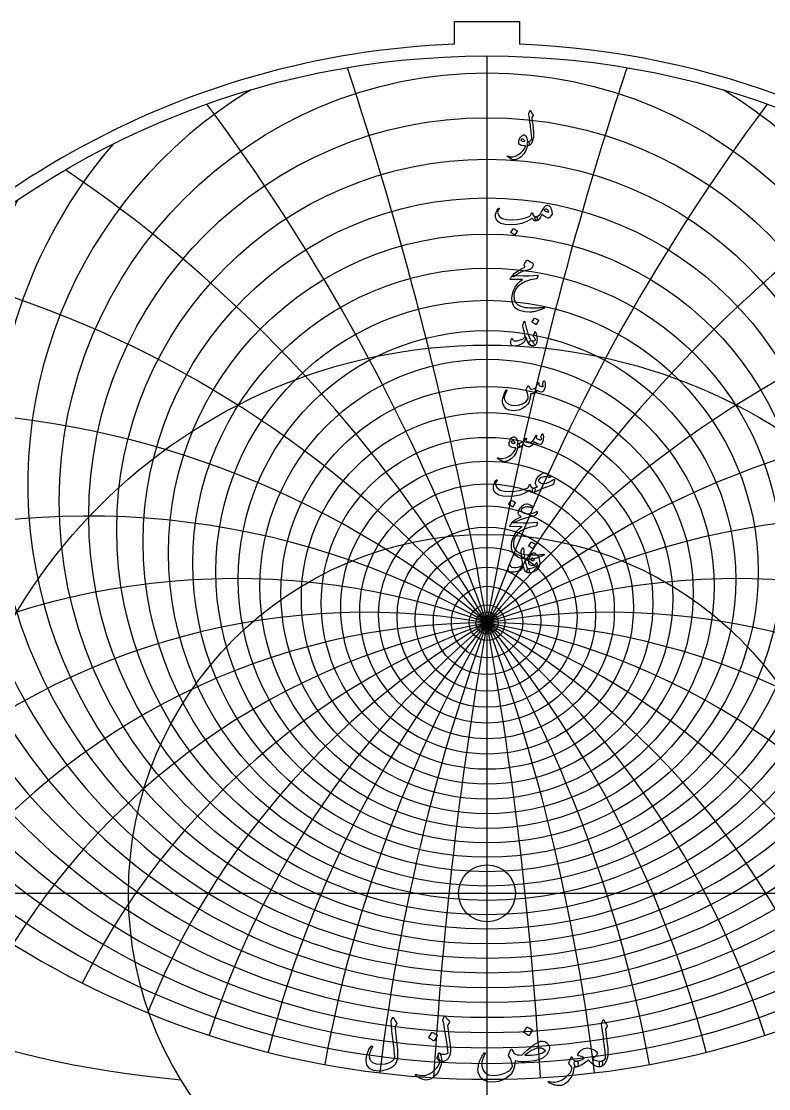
# Model space of a CAD drawing. Header units: millimetres. Extents: x -75 to 75, y -75 to 77.
# Drawn here: x -41.3 to 25, y -17.3 to 77.3 of the extents above; entities that cross this region are included whole.
import ezdxf

# ---------------------------------------------------------------- set-up
doc = ezdxf.new("R2010")
doc.units = ezdxf.units.MM
for name, color, linetype in [('CUT_INNER', 6, 'Continuous'), ('CUT_OUTER', 1, 'Continuous'), ('ENGRAVE', 7, 'Continuous'), ('ENGRAVE_FINE', 8, 'Continuous'), ('TEXT', 5, 'Continuous')]:
    doc.layers.add(name, color=color, linetype=linetype)

msp = doc.modelspace()

# ---------------------------------------------------------------- linework, layer by layer
at = {"layer": 'CUT_INNER'}
msp.add_circle((0, 0), 2.525, dxfattribs=at)
at = {"layer": 'CUT_OUTER'}
for points in [[(-2.8875, 77.3175), (2.8875, 77.3175), (2.8875, 75.2819)], [(-2.8875, 75.2819), (-2.8875, 77.3175)]]:
    msp.add_lwpolyline(points, dxfattribs=at)
for centre, radius, start, end in [((-0.0002, -0.0002), 75.3374, 146.249794, 87.803295), ((-0.0008, 0.0009), 75.3363, 92.195935, 146.250222)]:
    msp.add_arc(centre, radius, start, end, dxfattribs=at)
at = {"layer": 'ENGRAVE'}
for points in [[(0, -74.25), (0, 74.25)], [(-74.25, 0), (74.25, 0)]]:
    msp.add_lwpolyline(points, dxfattribs=at)
for centre, radius in [((0, 0), 74.25), ((0, 34.7771), 37.9628), ((0, 29.3035), 26.1179), ((0, 0), 48.6033), ((0, 26.1459), 16.4781), ((0, 24.4871), 7.9885), ((0, 0), 31.8152), ((0, 23.9685), 0.99)]:
    msp.add_circle(centre, radius, dxfattribs=at)
for centre, radius, start, end in [((0, 44.4449), 54.1127, 172.720028, 7.279972), ((0, 63.341), 79.8396, 208.805227, 331.194773), ((0, -37.2946), 61.2631, 37.5, 142.5), ((0, -37.2946), 61.2631, 37.5, 142.5), ((-19.5553, 72.9814), 89.8386, 232.512038, 265.130009)]:
    msp.add_arc(centre, radius, start, end, dxfattribs=at)
at = {"layer": 'ENGRAVE_FINE'}
for centre, radius in [((0, 33.4312), 35.3408), ((0, 32.2257), 32.862), ((0, 31.1446), 30.5083), ((0, 30.1743), 28.2647), ((0, 28.5224), 24.0564), ((0, 27.8226), 22.07), ((0, 27.1972), 20.15), ((0, 26.64), 18.2884), ((0, 25.7104), 14.7126), ((0, 25.3297), 12.986), ((0, 25.0007), 11.2931), ((0, 24.7206), 9.6288), ((0, 24.2985), 6.3678), ((0, 24.1533), 4.7626), ((0, 24.0504), 3.1688), ((0, 23.9889), 1.5825)]:
    msp.add_circle(centre, radius, dxfattribs=at)
for centre, radius, start, end in [((-347.4402, -37.2946), 352.8, 3.402186, 18.253237), ((-347.4402, -37.2946), 352.8, 3.402186, 18.253237), ((347.4402, -37.2946), 352.8, 161.746763, 176.597814), ((347.4402, -37.2946), 352.8, 161.746763, 176.597814), ((0, 36.2827), 40.7488, 120.941312, 59.058688), ((-168.3189, -37.2946), 179.1212, 6.850698, 36.78433), ((-168.3189, -37.2946), 179.1212, 6.850698, 36.78433), ((168.3189, -37.2946), 179.1212, 143.21567, 173.149302), ((168.3189, -37.2946), 179.1212, 143.21567, 173.149302), ((0, 37.9711), 43.7237, 139.431236, 40.568764), ((-106.1108, -37.2946), 122.5261, 10.394245, 55.885657), ((-106.1108, -37.2946), 122.5261, 10.394245, 55.885657), ((106.1108, -37.2946), 122.5261, 124.114343, 169.605755), ((106.1108, -37.2946), 122.5261, 124.114343, 169.605755), ((0, 39.8701), 46.9173, 152.59118, 27.40882), ((0, 42.014), 50.3656, 163.36999, 16.63001), ((-73.0105, -37.2946), 95.3084, 14.086543, 75.866611), ((-73.0105, -37.2946), 95.3084, 14.086543, 75.866611), ((73.0105, -37.2946), 95.3084, 104.133389, 165.913457), ((73.0105, -37.2946), 95.3084, 104.133389, 165.913457), ((0, 47.2154), 58.2132, 181.094584, 358.905416), ((-51.4058, -37.2946), 79.9733, 17.989456, 97.016374), ((-51.4058, -37.2946), 79.9733, 17.989456, 97.016374), ((51.4058, -37.2946), 79.9733, 82.983626, 162.010544), ((51.4058, -37.2946), 79.9733, 82.983626, 162.010544), ((0, 50.3918), 62.7354, 188.75154, 351.24846), ((0, 54.0588), 67.7663, 195.853927, 344.146073), ((-35.3703, -37.2946), 70.7405, 22.177026, 119.093029), ((-35.3703, -37.2946), 70.7405, 22.177026, 119.093029), ((35.3703, -37.2946), 70.7405, 60.906971, 157.822974), ((35.3703, -37.2946), 70.7405, 60.906971, 157.822974), ((0, 58.3266), 73.4183, 202.512262, 337.487738), ((-22.2979, -37.2946), 65.1948, 26.740876, 128.272627), ((-22.2979, -37.2946), 65.1948, 26.740876, 128.272627), ((22.2979, -37.2946), 65.1948, 51.727373, 153.259124), ((22.2979, -37.2946), 65.1948, 51.727373, 153.259124), ((-10.8023, -37.2946), 62.2082, 31.797716, 135.948822), ((-10.8023, -37.2946), 62.2082, 31.797716, 135.948822), ((10.8023, -37.2946), 62.2082, 44.051178, 148.202284), ((10.8023, -37.2946), 62.2082, 44.051178, 148.202284), ((0, 128.6415), 154.2129, 241.345817, 298.654183)]:
    msp.add_arc(centre, radius, start, end, dxfattribs=at)
at = {"layer": 'TEXT'}
for points in [[(3.7105, 69.1656), (3.7401, 69.2372), (3.7632, 69.294), (3.7797, 69.336), (3.7895, 69.3632), (3.7972, 69.3804), (3.8071, 69.3928), (3.8192, 69.4002), (3.8335, 69.4027), (3.8496, 69.3999), (3.8631, 69.3917), (3.8738, 69.378), (3.8818, 69.3588), (3.9183, 69.2646), (3.9619, 69.1798), (4.0127, 69.1044), (4.0706, 69.0382), (4.0868, 69.0171), (4.0914, 68.9932), (4.0846, 68.9666), (4.0662, 68.9372), (3.9696, 68.8011), (3.9762, 68.7402), (3.9828, 68.6803), (3.9893, 68.6216), (3.9959, 68.564), (4.0025, 68.5074), (4.0091, 68.452), (4.0157, 68.3977), (4.0223, 68.3444), (4.0829, 67.8515), (4.12, 67.4662), (4.1334, 67.1885), (4.1233, 67.0183), (4.0404, 66.7095), (3.9323, 66.4815), (3.7989, 66.3341), (3.6402, 66.2674), (3.6359, 66.2674), (3.6315, 66.2674), (3.6271, 66.2674), (3.6227, 66.2674), (3.5966, 66.2921), (3.5799, 66.3486), (3.5725, 66.437), (3.5744, 66.5572), (3.5785, 66.6017), (3.5908, 66.6341), (3.6114, 66.6544), (3.6402, 66.6626), (3.7517, 66.6848), (3.8444, 66.7252), (3.9185, 66.7836), (3.974, 66.8602), (3.9703, 66.9522), (3.9635, 67.0567), (3.9538, 67.1739), (3.941, 67.3037), (3.9255, 67.4456), (3.9076, 67.599), (3.8871, 67.764), (3.8642, 67.9404), (3.8431, 68.1139), (3.8236, 68.2698), (3.8057, 68.4081), (3.7895, 68.5288), (3.7755, 68.632), (3.7643, 68.7177), (3.7558, 68.7857), (3.75, 68.8362), (3.7061, 69.0865), (3.7047, 69.1112), (3.705, 69.1326), (3.7069, 69.1507), (3.7105, 69.1656)], [(3.5524, 66.2191), (3.4495, 65.8577), (3.2769, 65.555), (3.0345, 65.311), (2.7225, 65.1257), (2.6789, 65.1069), (2.6358, 65.09), (2.5932, 65.0751), (2.5512, 65.062), (2.5101, 65.0512), (2.47, 65.0428), (2.431, 65.0369), (2.3932, 65.0335), (2.2988, 65.047), (2.1736, 65.0961), (2.0177, 65.1809), (1.8311, 65.3014), (1.8111, 65.3187), (1.7993, 65.3354), (1.7957, 65.3516), (1.8004, 65.3672), (1.8108, 65.3793), (1.8245, 65.3848), (1.8415, 65.3837), (1.8618, 65.376), (2.0559, 65.3132), (2.2735, 65.3134), (2.5147, 65.3768), (2.7796, 65.5034), (2.9958, 65.6502), (3.1748, 65.8228), (3.3164, 66.0212), (3.4207, 66.2455), (3.4199, 66.2534), (3.4174, 66.2597), (3.4133, 66.2644), (3.4075, 66.2674), (3.2563, 66.2762), (3.1276, 66.2938), (3.0214, 66.3201), (2.9377, 66.3552), (2.8729, 66.4096), (2.8323, 66.4848), (2.8158, 66.5808), (2.8235, 66.6977), (2.826, 66.7133), (2.829, 66.729), (2.8326, 66.7451), (2.8367, 66.7614), (2.8413, 66.7783), (2.8465, 66.796), (2.8523, 66.8145), (2.8586, 66.8339), (2.9102, 66.9593), (2.9728, 67.0633), (3.0463, 67.1459), (3.1309, 67.2071), (3.2173, 67.2406), (3.2966, 67.24), (3.3688, 67.2055), (3.4339, 67.1369), (3.4907, 67.0414), (3.5338, 66.9305), (3.5631, 66.8042), (3.5788, 66.6626), (3.5874, 66.6628), (3.5958, 66.6632), (3.6039, 66.6639), (3.6117, 66.6648), (3.6195, 66.6658), (3.6276, 66.6665), (3.636, 66.6669), (3.6446, 66.667), (3.6743, 66.6607), (3.6973, 66.6418), (3.7138, 66.6102), (3.7237, 66.566), (3.7278, 66.5174), (3.727, 66.4683), (3.7212, 66.4186), (3.7105, 66.3684), (3.6965, 66.3242), (3.6809, 66.2927), (3.6636, 66.2737), (3.6446, 66.2674), (3.5612, 66.2674), (3.5607, 66.2595), (3.559, 66.2488), (3.5563, 66.2353), (3.5524, 66.2191)], [(3.3416, 66.7109), (3.2955, 66.7913), (3.245, 66.8481), (3.1902, 66.8813), (3.1309, 66.891), (3.0955, 66.8816), (3.0639, 66.8668), (3.0362, 66.8465), (3.0123, 66.8207), (3.0046, 66.807), (3.0035, 66.7922), (3.009, 66.7762), (3.0211, 66.7592), (3.0664, 66.7194), (3.132, 66.6923), (3.2179, 66.6777), (3.3241, 66.6758), (3.3351, 66.678), (3.3416, 66.6846), (3.3438, 66.6955), (3.3416, 66.7109)], [(1.0012, 60.7342), (1.0168, 60.7512), (1.033, 60.7583), (1.0498, 60.7556), (1.067, 60.743), (1.0802, 60.7265), (1.0846, 60.7078), (1.0802, 60.687), (1.067, 60.6639), (1.0001, 60.5602), (0.9573, 60.4641), (0.9386, 60.3757), (0.9441, 60.2951), (1.0816, 60.0299), (1.3492, 59.845), (1.7468, 59.7401), (2.2746, 59.7154), (2.6662, 59.7442), (3.042, 59.8043), (3.4018, 59.8957), (3.7456, 60.0184), (3.8063, 60.0544), (3.8565, 60.1095), (3.8963, 60.1839), (3.9257, 60.2775), (3.9355, 60.3041), (3.952, 60.3225), (3.9751, 60.3327), (4.0047, 60.3346), (4.0258, 60.3255), (4.0409, 60.3071), (4.05, 60.2794), (4.053, 60.2424), (4.0736, 60.1507), (4.131, 60.0821), (4.2251, 60.0365), (4.356, 60.014), (4.4032, 60.0036), (4.435, 59.9767), (4.4515, 59.9333), (4.4526, 59.8735), (4.4367, 59.7621), (4.4153, 59.6825), (4.3884, 59.6347), (4.356, 59.6188), (4.2597, 59.6314), (4.1683, 59.6693), (4.0818, 59.7324), (4.0003, 59.8208), (3.9935, 59.8244), (3.9817, 59.8219), (3.9649, 59.8134), (3.9432, 59.7989), (3.5338, 59.5683), (3.087, 59.4037), (2.6028, 59.3049), (2.0814, 59.2719), (1.5995, 59.3049), (1.2251, 59.4037), (0.9584, 59.5683), (0.7992, 59.7989), (0.763, 59.9276), (0.7509, 60.059), (0.763, 60.1932), (0.7992, 60.3302), (0.848, 60.4575), (0.898, 60.5673), (0.949, 60.6595), (1.0012, 60.7342)], [(5.3747, 61.0152), (5.5122, 60.9664), (5.6261, 60.8286), (5.7164, 60.6019), (5.7831, 60.2863), (5.7856, 60.2635), (5.7842, 60.2435), (5.779, 60.2262), (5.7699, 60.2116), (5.5284, 59.9086), (5.5117, 59.8902), (5.4922, 59.879), (5.47, 59.8749), (5.445, 59.8779), (5.2809, 59.9339), (5.1266, 60.0052), (4.9823, 60.092), (4.8478, 60.1941), (4.7394, 59.9424), (4.6206, 59.7626), (4.4913, 59.6548), (4.3516, 59.6188), (4.336, 59.6246), (4.3198, 59.6419), (4.303, 59.6707), (4.2857, 59.711), (4.2591, 59.8109), (4.2495, 59.8911), (4.2569, 59.9515), (4.2814, 59.9921), (4.2956, 60.0017), (4.3121, 60.0085), (4.3308, 60.0127), (4.3516, 60.014), (4.4515, 60.031), (4.5492, 60.0777), (4.6447, 60.154), (4.738, 60.2599), (4.7789, 60.3214), (4.8401, 60.4224), (4.9216, 60.5629), (5.0235, 60.743), (5.103, 60.8621), (5.1881, 60.9471), (5.2787, 60.9982), (5.3747, 61.0152)], [(5.0586, 60.5849), (5.1409, 60.5163), (5.2342, 60.4597), (5.3385, 60.4153), (5.4538, 60.3829), (5.4475, 60.4693), (5.4241, 60.5399), (5.3838, 60.5945), (5.3264, 60.6332), (5.2603, 60.6532), (5.1936, 60.6518), (5.1264, 60.6291), (5.0586, 60.5849)], [(2.3317, 58.9119), (2.3372, 58.9173), (2.3449, 58.9206), (2.3547, 58.9217), (2.3668, 58.9206), (2.4522, 58.8861), (2.5326, 58.8438), (2.6081, 58.7938), (2.6786, 58.7362), (2.6854, 58.7274), (2.6885, 58.7186), (2.6876, 58.7099), (2.683, 58.7011), (2.4766, 58.3674), (2.4689, 58.3594), (2.459, 58.3575), (2.447, 58.3616), (2.4327, 58.3717), (2.4203, 58.3805), (2.4008, 58.3937), (2.3742, 58.4113), (2.3405, 58.4332), (2.299, 58.4596), (2.2494, 58.4903), (2.1914, 58.5254), (2.1253, 58.565), (2.1165, 58.5715), (2.1121, 58.5781), (2.1121, 58.5847), (2.1165, 58.5913)], [(3.7061, 55.291), (3.3224, 55.1908), (2.9838, 55.0615), (2.6901, 54.9032), (2.4415, 54.7157), (2.4033, 54.6869), (2.3679, 54.6707), (2.3353, 54.6672), (2.3053, 54.6762), (2.2705, 54.7177), (2.2757, 54.7761), (2.321, 54.8516), (2.4063, 54.9441), (2.6081, 55.1115), (2.84, 55.2624), (3.1021, 55.3969), (3.3943, 55.5149), (3.3109, 55.6379), (3.2953, 55.6686), (3.2879, 55.6993), (3.2887, 55.7301), (3.2977, 55.7608), (3.3567, 55.878), (3.4108, 55.9749), (3.4599, 56.0515), (3.5041, 56.1077), (3.5324, 56.1343), (3.5601, 56.1483), (3.5873, 56.1497), (3.6139, 56.1385), (3.7684, 56.0512), (3.8982, 55.9694), (4.0033, 55.8931), (4.0838, 55.8223), (4.0994, 55.7995), (4.1068, 55.7707), (4.106, 55.7358), (4.0969, 55.695), (4.0687, 55.631), (4.0234, 55.5533), (3.9611, 55.4619), (3.8818, 55.3568), (3.8609, 55.3412), (3.8247, 55.325), (3.7731, 55.3083), (3.7061, 55.291)], [(2.6698, 54.7816), (3.2332, 54.7618), (3.7204, 54.7596), (4.1312, 54.775), (4.4658, 54.8079), (4.4761, 54.8092), (4.485, 54.8085), (4.4925, 54.8059), (4.4987, 54.8014), (4.5032, 54.7952), (4.5058, 54.7876), (4.5065, 54.7787), (4.5053, 54.7684), (4.4967, 54.7284), (4.4883, 54.6916), (4.4802, 54.6581), (4.4724, 54.6279), (4.4648, 54.601), (4.4575, 54.5774), (4.4505, 54.5571), (4.4438, 54.5401), (4.4296, 54.5129), (4.4131, 54.4929), (4.3944, 54.48), (4.3736, 54.4742), (3.8664, 54.3823), (3.4251, 54.2382), (3.0496, 54.042), (2.7401, 53.7936), (2.5836, 53.6149), (2.47, 53.4258), (2.3992, 53.2263), (2.3712, 53.0164), (2.3981, 52.6868), (2.5051, 52.4181), (2.6923, 52.2103), (2.9596, 52.0635), (3.0982, 52.019), (3.2505, 51.9823), (3.4166, 51.9532), (3.5963, 51.9318), (3.7895, 51.9178), (3.9959, 51.9109), (4.2155, 51.9112), (4.4482, 51.9186), (4.531, 51.9232), (4.6123, 51.9285), (4.6923, 51.9342), (4.771, 51.9405), (4.8477, 51.9474), (4.9219, 51.9548), (4.9937, 51.9628), (5.063, 51.9713), (5.0841, 51.9724), (5.0992, 51.9669), (5.1083, 51.9548), (5.1113, 51.9361), (5.1096, 51.9145), (5.1047, 51.8977), (5.0965, 51.8859), (5.0849, 51.8791), (4.9609, 51.8266), (4.8434, 51.7792), (4.7325, 51.7366), (4.6282, 51.699), (4.5308, 51.6661), (4.4405, 51.6375), (4.3574, 51.6134), (4.2814, 51.5936), (4.2099, 51.5791), (4.1403, 51.5662), (4.0726, 51.5549), (4.0069, 51.5453), (3.9428, 51.5379), (3.8801, 51.5333), (3.8188, 51.5313), (3.7588, 51.5322), (3.3493, 51.564), (3.0079, 51.6332), (2.7346, 51.7396), (2.5293, 51.8835), (2.3786, 52.0632), (2.2735, 52.2732), (2.214, 52.5133), (2.2, 52.7836), (2.243, 53.119), (2.346, 53.4445), (2.5087, 53.7601), (2.7313, 54.0658), (2.8183, 54.1583), (2.9168, 54.247), (3.0269, 54.3318), (3.1484, 54.4127), (2.0858, 54.4215), (2.0603, 54.4325), (2.0496, 54.4523), (2.0537, 54.4808), (2.0726, 54.5181), (2.1083, 54.5725), (2.1407, 54.6213), (2.1698, 54.6647), (2.1956, 54.7026), (2.2181, 54.7347), (2.2373, 54.7607), (2.2532, 54.7808), (2.2658, 54.7948), (2.2944, 54.7972), (2.3712, 54.7959), (2.4964, 54.7907), (2.6698, 54.7816)], [(3.3658, 50.6083), (3.391, 50.4932), (3.4185, 50.3762), (3.4481, 50.2572), (3.48, 50.1363), (3.514, 50.0129), (3.5502, 49.8866), (3.5887, 49.7572), (3.6293, 49.6247), (3.7113, 49.3865), (3.7863, 49.2076), (3.854, 49.0879), (3.9147, 49.0275), (3.9677, 48.9916), (4.0212, 48.9408), (4.0752, 48.8752), (4.1299, 48.7948), (4.1815, 48.6952), (4.1957, 48.6203), (4.1727, 48.57), (4.1123, 48.5445), (3.9172, 48.5643), (3.7445, 48.6938), (3.5944, 48.9331), (3.4668, 49.2822), (3.4641, 49.288), (3.4602, 49.2921), (3.4553, 49.2946), (3.4492, 49.2954), (3.4448, 49.2946), (3.4404, 49.2921), (3.4361, 49.288), (3.4317, 49.2822), (3.4193, 49.2257), (3.4042, 49.1659), (3.3864, 49.1027), (3.3658, 49.0363), (3.3433, 48.9735), (3.3197, 48.9211), (3.295, 48.8791), (3.2692, 48.8475), (3.1764, 48.7665), (3.0606, 48.6949), (2.9217, 48.6326), (2.7598, 48.5796), (2.5952, 48.5404), (2.4524, 48.5237), (2.3317, 48.5294), (2.2329, 48.5577), (2.1484, 48.6285), (2.1099, 48.7531), (2.1176, 48.9315), (2.1714, 49.1637), (2.1766, 49.1714), (2.1835, 49.1768), (2.192, 49.1801), (2.2022, 49.1812), (2.2142, 49.1799), (2.2241, 49.1757), (2.2318, 49.1689), (2.2373, 49.1593), (2.2581, 49.1107), (2.2812, 49.0704), (2.3064, 49.0382), (2.3339, 49.0144), (2.4195, 48.9825), (2.5359, 48.9748), (2.683, 48.9913), (2.8608, 49.0319), (3.0505, 49.0929), (3.1978, 49.1615), (3.303, 49.2378), (3.3658, 49.3217), (3.3762, 49.4068), (3.3592, 49.5523), (3.3148, 49.7581), (3.2428, 50.0243), (3.2083, 50.1646), (3.188, 50.2779), (3.1819, 50.3644), (3.1902, 50.4239), (3.2736, 50.661), (3.2826, 50.686), (3.2922, 50.7039), (3.3024, 50.7146), (3.3131, 50.7181), (3.3263, 50.7113), (3.3395, 50.6907), (3.3526, 50.6564), (3.3658, 50.6083)], [(4.2133, 50.986), (4.2188, 50.9915), (4.2265, 50.9948), (4.2363, 50.9959), (4.2484, 50.9948), (4.3338, 50.9602), (4.4142, 50.9179), (4.4897, 50.868), (4.5602, 50.8103), (4.567, 50.8016), (4.5701, 50.7928), (4.5692, 50.784), (4.5646, 50.7752), (4.3582, 50.4415), (4.3505, 50.4335), (4.3406, 50.4316), (4.3286, 50.4357), (4.3143, 50.4459), (4.3019, 50.4547), (4.2824, 50.4678), (4.2558, 50.4854), (4.2221, 50.5074), (4.1806, 50.5337), (4.131, 50.5644), (4.073, 50.5996), (4.0069, 50.6391), (3.9981, 50.6457), (3.9937, 50.6523), (3.9937, 50.6588), (3.9981, 50.6654)], [(4.2528, 49.19), (4.227, 49.2331), (4.2023, 49.2702), (4.1787, 49.3012), (4.1562, 49.3261), (4.14, 49.3475), (4.131, 49.3722), (4.129, 49.4002), (4.1342, 49.4315), (4.2265, 49.7653), (4.2394, 49.7943), (4.2561, 49.8026), (4.2767, 49.79), (4.3011, 49.7565), (4.3379, 49.6854), (4.3692, 49.5995), (4.395, 49.4988), (4.4153, 49.3832), (4.4271, 49.2723), (4.4317, 49.1637), (4.4293, 49.0572), (4.4197, 48.9529), (4.404, 48.8621), (4.3834, 48.7827), (4.3579, 48.7149), (4.3275, 48.6587), (4.2899, 48.617), (4.2385, 48.584), (4.1735, 48.5599), (4.0947, 48.5445), (4.014, 48.5415), (3.9388, 48.5544), (3.8691, 48.5832), (3.8049, 48.6279), (3.7552, 48.6848), (3.7292, 48.7498), (3.7267, 48.8231), (3.7478, 48.9046), (3.7816, 48.9713), (3.8214, 49.0133), (3.8672, 49.0306), (3.9191, 49.0232), (4.0387, 48.9943), (4.143, 48.9913), (4.232, 49.0141), (4.3055, 49.0627), (4.3071, 49.0756), (4.2989, 49.1011), (4.2808, 49.1392), (4.2528, 49.19)], [(5.0103, 45.3976), (5.018, 45.4169), (5.0278, 45.4306), (5.0399, 45.4388), (5.0542, 45.4416), (5.0726, 45.4394), (5.0882, 45.4328), (5.1011, 45.4218), (5.1113, 45.4064), (5.1362, 45.3515), (5.1541, 45.2835), (5.1648, 45.2022), (5.1684, 45.1078), (5.1588, 44.9536), (5.1299, 44.807), (5.0819, 44.6682), (5.0147, 44.537), (4.9916, 44.5054), (4.9664, 44.481), (4.9389, 44.4637), (4.9093, 44.4536), (4.802, 44.4467), (4.6864, 44.4656), (4.5627, 44.5104), (4.4306, 44.5809), (4.3195, 44.4286), (4.188, 44.3273), (4.0363, 44.2771), (3.8642, 44.2779), (3.8586, 44.1853), (3.8505, 44.0962), (3.8399, 44.0107), (3.8269, 43.9288), (3.8114, 43.8499), (3.7934, 43.7735), (3.7729, 43.6995), (3.75, 43.628), (3.6968, 43.499), (3.6249, 43.3799), (3.5343, 43.2707), (3.4251, 43.1713), (3.1696, 43.0012), (2.8992, 42.8815), (2.6141, 42.8124), (2.3141, 42.7937), (1.9763, 42.8395), (1.7092, 42.9595), (1.513, 43.1535), (1.3876, 43.4216), (1.3706, 43.5182), (1.3678, 43.6324), (1.3794, 43.7641), (1.4052, 43.9134), (1.4466, 44.077), (1.5051, 44.2472), (1.5805, 44.4239), (1.673, 44.6072), (1.6804, 44.6188), (1.6895, 44.627), (1.7002, 44.6319), (1.7125, 44.6336), (1.7249, 44.6325), (1.7356, 44.6292), (1.7447, 44.6237), (1.7521, 44.616), (1.757, 44.6048), (1.7586, 44.593), (1.757, 44.5806), (1.7521, 44.5677), (1.6346, 44.3237), (1.5589, 44.1231), (1.5248, 43.9659), (1.5325, 43.852), (1.6434, 43.6009), (1.8179, 43.4183), (2.0561, 43.3045), (2.358, 43.2592), (2.7801, 43.2861), (3.1375, 43.3931), (3.43, 43.5803), (3.6578, 43.8476), (3.657, 44.0238), (3.6282, 44.2098), (3.5714, 44.4058), (3.4866, 44.6116), (3.4759, 44.6325), (3.4701, 44.6512), (3.4693, 44.6676), (3.4734, 44.6819), (3.497, 44.7309), (3.5195, 44.7769), (3.5409, 44.8198), (3.5612, 44.8597), (3.5804, 44.8961), (3.5985, 44.9283), (3.6155, 44.9565), (3.6315, 44.9805), (3.6405, 44.9906), (3.6501, 44.9948), (3.6603, 44.9928), (3.671, 44.9849), (3.6765, 44.9788), (3.6842, 44.9695), (3.694, 44.9569), (3.7061, 44.941), (3.7198, 44.9218), (3.7347, 44.8993), (3.7506, 44.8735), (3.7676, 44.8444), (3.8022, 44.7884), (3.8313, 44.7478), (3.8549, 44.7225), (3.873, 44.7126), (3.9871, 44.703), (4.1013, 44.7225), (4.2155, 44.7711), (4.3297, 44.8488), (4.3711, 44.9004), (4.412, 44.9849), (4.4523, 45.1023), (4.4921, 45.2527), (4.496, 45.267), (4.5031, 45.2791), (4.5135, 45.289), (4.5273, 45.2967), (4.5402, 45.3016), (4.5525, 45.3032), (4.5643, 45.3016), (4.5756, 45.2967), (4.5923, 45.2692), (4.5986, 45.2176), (4.5945, 45.1419), (4.5799, 45.042), (4.6686, 44.9876), (4.7633, 44.9519), (4.864, 44.9349), (4.9708, 44.9366), (4.9694, 44.9687), (4.9653, 44.9948), (4.9584, 45.0148), (4.9488, 45.0288), (4.9378, 45.042), (4.9312, 45.0551), (4.929, 45.0683), (4.9312, 45.0815)], [(4.9071, 40.7469), (4.9167, 40.7535), (4.9279, 40.7513), (4.9408, 40.7404), (4.9554, 40.7206), (4.971, 40.6871), (4.9828, 40.6394), (4.9908, 40.5773), (4.9949, 40.501), (4.9963, 40.4143), (4.9916, 40.3298), (4.9809, 40.2475), (4.9642, 40.1673), (4.9153, 40.0114), (4.861, 39.8995), (4.8012, 39.8314), (4.7358, 39.8072), (4.5813, 39.8163), (4.4383, 39.8566), (4.3069, 39.9283), (4.1869, 40.0312), (4.1046, 39.869), (4.0069, 39.7425), (3.8938, 39.6516), (3.7654, 39.5965), (3.6306, 39.5844), (3.4942, 39.6184), (3.3562, 39.6986), (3.2165, 39.8248), (3.1034, 39.6807), (2.9926, 39.5778), (2.8839, 39.5161), (2.7774, 39.4955), (2.756, 39.5075), (2.7357, 39.5438), (2.7165, 39.6042), (2.6983, 39.6887), (2.6918, 39.7721), (2.7027, 39.8336), (2.7313, 39.8731), (2.7774, 39.8907), (2.9799, 39.9365), (3.1572, 40.0257), (3.3093, 40.1583), (3.4361, 40.3342), (3.4429, 40.3438), (3.4503, 40.3506), (3.4583, 40.3548), (3.4668, 40.3561), (3.4772, 40.355), (3.4866, 40.3517), (3.4948, 40.3463), (3.5019, 40.3386), (3.506, 40.315), (3.4964, 40.2749), (3.4731, 40.2184), (3.4361, 40.1454), (3.4846, 40.0891), (3.5601, 40.0477), (3.6625, 40.021), (3.7917, 40.0092), (3.9528, 40.043), (4.0936, 40.153), (4.2141, 40.3394), (4.3143, 40.602), (4.3192, 40.6155), (4.3253, 40.6251), (4.3324, 40.6309), (4.3406, 40.6328), (4.353, 40.6317), (4.3637, 40.6284), (4.3727, 40.6229), (4.3802, 40.6152), (4.3856, 40.6042), (4.3889, 40.5933), (4.39, 40.5823), (4.3889, 40.5713), (4.345, 40.3869), (4.3963, 40.3413), (4.4581, 40.3012), (4.5303, 40.2667), (4.6129, 40.2376), (4.6933, 40.2186), (4.7545, 40.2145), (4.7965, 40.2252), (4.8193, 40.2507), (4.8267, 40.2897), (4.8226, 40.3452), (4.8069, 40.4171), (4.7797, 40.5054), (4.7844, 40.5304), (4.8072, 40.579), (4.8481, 40.6512), (4.9071, 40.7469)], [(2.6896, 39.4472), (2.5866, 39.0857), (2.414, 38.783), (2.1717, 38.539), (1.8596, 38.3538), (1.816, 38.335), (1.7729, 38.3181), (1.7304, 38.3031), (1.6884, 38.2901), (1.6472, 38.2793), (1.6072, 38.2709), (1.5682, 38.265), (1.5303, 38.2616), (1.4359, 38.275), (1.3108, 38.3241), (1.1549, 38.4089), (0.9682, 38.5294), (0.9482, 38.5467), (0.9364, 38.5635), (0.9328, 38.5796), (0.9375, 38.5953), (0.9479, 38.6074), (0.9617, 38.6129), (0.9787, 38.6118), (0.999, 38.6041), (1.193, 38.5412), (1.4107, 38.5415), (1.6519, 38.6049), (1.9167, 38.7314), (2.133, 38.8782), (2.3119, 39.0509), (2.4535, 39.2493), (2.5578, 39.4735), (2.557, 39.4815), (2.5545, 39.4878), (2.5504, 39.4925), (2.5447, 39.4955), (2.3934, 39.5043), (2.2647, 39.5218), (2.1585, 39.5482), (2.0748, 39.5833), (2.01, 39.6376), (1.9694, 39.7128), (1.953, 39.8089), (1.9606, 39.9258), (1.9631, 39.9413), (1.9661, 39.9571), (1.9697, 39.9731), (1.9738, 39.9895), (1.9785, 40.0064), (1.9837, 40.0241), (1.9895, 40.0426), (1.9958, 40.0619), (2.0474, 40.1874), (2.1099, 40.2914), (2.1835, 40.374), (2.268, 40.4352), (2.3545, 40.4687), (2.4338, 40.4681), (2.506, 40.4335), (2.571, 40.3649), (2.6278, 40.2694), (2.6709, 40.1585), (2.7003, 40.0323), (2.7159, 39.8907), (2.7246, 39.8908), (2.7329, 39.8912), (2.741, 39.8919), (2.7488, 39.8929), (2.7567, 39.8938), (2.7648, 39.8945), (2.7731, 39.8949), (2.7818, 39.8951), (2.8114, 39.8888), (2.8345, 39.8698), (2.8509, 39.8383), (2.8608, 39.7941), (2.8649, 39.7455), (2.8641, 39.6964), (2.8584, 39.6467), (2.8476, 39.5965), (2.8337, 39.5523), (2.818, 39.5207), (2.8007, 39.5018), (2.7818, 39.4955), (2.6983, 39.4955), (2.6978, 39.4875), (2.6962, 39.4768), (2.6934, 39.4634), (2.6896, 39.4472)], [(2.4788, 39.939), (2.4327, 40.0194), (2.3822, 40.0762), (2.3273, 40.1094), (2.268, 40.119), (2.2326, 40.1097), (2.2011, 40.0949), (2.1733, 40.0746), (2.1495, 40.0488), (2.1418, 40.035), (2.1407, 40.0202), (2.1462, 40.0043), (2.1582, 39.9873), (2.2035, 39.9475), (2.2691, 39.9203), (2.355, 39.9058), (2.4612, 39.9038), (2.4722, 39.906), (2.4788, 39.9126), (2.481, 39.9236), (2.4788, 39.939)], [(5.9763, 36.6313), (5.8885, 36.28), (5.8786, 36.263), (5.8622, 36.2471), (5.8391, 36.2323), (5.8095, 36.2185), (5.7437, 36.1954), (5.6739, 36.1697), (5.5999, 36.1416), (5.5218, 36.111), (5.4396, 36.0782), (5.3533, 36.0435), (5.2629, 36.0068), (5.1684, 35.9683), (4.1584, 35.5291), (4.1123, 35.5393), (4.075, 35.5698), (4.0464, 35.6205), (4.0267, 35.6916), (4.0234, 35.7671), (4.0442, 35.831), (4.0892, 35.8834), (4.1584, 35.9243), (4.167, 35.9283), (4.1842, 35.9359), (4.2099, 35.947), (4.244, 35.9617), (4.2864, 35.9796), (4.3368, 36.0006), (4.3951, 36.0247), (4.4614, 36.0517), (4.376, 36.1392), (4.322, 36.235), (4.2992, 36.339), (4.3077, 36.4513), (4.3922, 36.7183), (4.536, 36.9442), (4.7391, 37.1289), (5.0015, 37.2724), (5.0589, 37.2859), (5.1255, 37.2823), (5.2016, 37.2617), (5.2869, 37.2241), (5.3756, 37.1728), (5.4571, 37.1154), (5.5315, 37.052), (5.5987, 36.9826), (5.6176, 36.9571), (5.6261, 36.9332), (5.6242, 36.911), (5.6119, 36.8904), (5.5932, 36.8745), (5.5723, 36.8662), (5.5493, 36.8657), (5.524, 36.8728), (5.3926, 36.9143), (5.2529, 36.9332), (5.105, 36.9296), (4.9488, 36.9036), (4.8075, 36.8613), (4.6952, 36.8048), (4.6121, 36.734), (4.558, 36.6489), (4.5525, 36.611), (4.5668, 36.5676), (4.6008, 36.5188), (4.6546, 36.4645), (4.7161, 36.4151), (4.7775, 36.3766), (4.839, 36.3492), (4.9005, 36.3327), (5.0847, 36.3281), (5.2814, 36.3667), (5.4908, 36.4488), (5.7129, 36.5742), (5.7367, 36.5893), (5.7601, 36.6039), (5.7828, 36.6179), (5.8051, 36.6313), (5.8265, 36.6439), (5.8468, 36.6555), (5.866, 36.6659), (5.8841, 36.6752), (5.9343, 36.6988), (5.9664, 36.6994), (5.9804, 36.6769), (5.9763, 36.6313)], [(0.808, 36.6445), (0.8236, 36.6615), (0.8398, 36.6686), (0.8565, 36.6659), (0.8738, 36.6533), (0.887, 36.6368), (0.8914, 36.6181), (0.887, 36.5973), (0.8738, 36.5742), (0.8069, 36.4705), (0.7641, 36.3744), (0.7454, 36.2861), (0.7509, 36.2054), (0.8884, 35.9403), (1.156, 35.7553), (1.5536, 35.6504), (2.0814, 35.6257), (2.473, 35.6546), (2.8487, 35.7147), (3.2085, 35.8061), (3.5524, 35.9287), (3.6131, 35.9647), (3.6633, 36.0198), (3.7031, 36.0942), (3.7325, 36.1878), (3.7423, 36.2144), (3.7588, 36.2328), (3.7819, 36.243), (3.8115, 36.2449), (3.8326, 36.2358), (3.8477, 36.2175), (3.8568, 36.1897), (3.8598, 36.1527), (3.8804, 36.061), (3.9377, 35.9924), (4.0319, 35.9468), (4.1628, 35.9243), (4.21, 35.9139), (4.2418, 35.887), (4.2583, 35.8437), (4.2594, 35.7838), (4.2435, 35.6724), (4.2221, 35.5928), (4.1952, 35.5451), (4.1628, 35.5291), (4.0665, 35.5418), (3.9751, 35.5796), (3.8886, 35.6428), (3.8071, 35.7311), (3.8002, 35.7347), (3.7884, 35.7322), (3.7717, 35.7237), (3.75, 35.7092), (3.3406, 35.4786), (2.8938, 35.314), (2.4096, 35.2152), (1.8882, 35.1822), (1.4063, 35.2152), (1.0319, 35.314), (0.7652, 35.4786), (0.606, 35.7092), (0.5697, 35.8379), (0.5577, 35.9694), (0.5697, 36.1036), (0.606, 36.2405), (0.6548, 36.3678), (0.7048, 36.4776), (0.7558, 36.5698), (0.808, 36.6445)], [(2.1385, 34.8222), (2.144, 34.8277), (2.1517, 34.831), (2.1615, 34.832), (2.1736, 34.831), (2.259, 34.7964), (2.3394, 34.7541), (2.4148, 34.7042), (2.4854, 34.6465), (2.4922, 34.6377), (2.4953, 34.629), (2.4944, 34.6202), (2.4898, 34.6114), (2.2834, 34.2777), (2.2757, 34.2697), (2.2658, 34.2678), (2.2537, 34.2719), (2.2395, 34.2821), (2.2271, 34.2908), (2.2076, 34.304), (2.181, 34.3216), (2.1473, 34.3435), (2.1058, 34.3699), (2.0561, 34.4006), (1.9982, 34.4357), (1.9321, 34.4753), (1.9233, 34.4819), (1.9189, 34.4884), (1.9189, 34.495), (1.9233, 34.5016)], [(4.4548, 33.8309), (4.4584, 33.7999), (4.4383, 33.742), (4.3947, 33.6572), (4.3275, 33.5455), (4.3132, 33.5274), (4.2967, 33.5126), (4.2781, 33.501), (4.2572, 33.4928), (3.9762, 33.4154), (3.7259, 33.3457), (3.5063, 33.2837), (3.3175, 33.2293), (3.1594, 33.1829), (3.0321, 33.1448), (2.9355, 33.1149), (2.8696, 33.0932), (2.3383, 32.8561), (2.301, 32.8533), (2.2724, 32.8583), (2.2526, 32.8709), (2.2417, 32.8912), (2.2414, 32.8986), (2.245, 32.9077), (2.2524, 32.9184), (2.2636, 32.9307), (2.3718, 33.0323), (2.5337, 33.1393), (2.7494, 33.2518), (3.0189, 33.3698), (2.9456, 33.4324), (2.8839, 33.4928), (2.8337, 33.551), (2.795, 33.607), (2.7711, 33.6682), (2.7653, 33.742), (2.7777, 33.8284), (2.8081, 33.9275), (2.8575, 34.0307), (2.9267, 34.1339), (3.0156, 34.2371), (3.1243, 34.3403), (3.2426, 34.4295), (3.3559, 34.4907), (3.4643, 34.5239), (3.5678, 34.5291), (3.708, 34.5008), (3.8346, 34.4424), (3.9474, 34.3537), (4.0464, 34.2349), (4.0552, 34.2201), (4.0596, 34.2064), (4.0596, 34.1937), (4.0552, 34.1822), (4.0456, 34.1715), (4.0343, 34.1657), (4.0215, 34.1649), (4.0069, 34.169), (3.9423, 34.1896), (3.8801, 34.2075), (3.8204, 34.2225), (3.7632, 34.2349), (3.7087, 34.2442), (3.6573, 34.2503), (3.6088, 34.253), (3.5634, 34.2525), (3.3743, 34.2302), (3.2154, 34.1767), (3.0867, 34.0919), (2.9882, 33.9758), (3.093, 33.8378), (3.2099, 33.7354), (3.3389, 33.6687), (3.48, 33.6377), (3.6899, 33.6355), (3.9158, 33.6684), (4.1576, 33.7365), (4.4153, 33.8397), (4.426, 33.8424), (4.4361, 33.8419), (4.4457, 33.8381), (4.4548, 33.8309)], [(2.6325, 32.8693), (3.1959, 32.8495), (3.6831, 32.8473), (4.0939, 32.8627), (4.4285, 32.8956), (4.4387, 32.8968), (4.4477, 32.8962), (4.4552, 32.8935), (4.4614, 32.889), (4.4659, 32.8828), (4.4685, 32.8753), (4.4692, 32.8664), (4.468, 32.8561), (4.4593, 32.816), (4.451, 32.7792), (4.4429, 32.7458), (4.435, 32.7156), (4.4275, 32.6887), (4.4202, 32.6651), (4.4132, 32.6448), (4.4065, 32.6277), (4.3922, 32.6006), (4.3758, 32.5805), (4.3571, 32.5676), (4.3362, 32.5619), (3.8291, 32.4699), (3.3878, 32.3259), (3.0123, 32.1296), (2.7027, 31.8813), (2.5463, 31.7026), (2.4327, 31.5135), (2.3619, 31.314), (2.3339, 31.104), (2.3608, 30.7744), (2.4678, 30.5057), (2.655, 30.298), (2.9223, 30.1511), (3.0609, 30.1067), (3.2132, 30.0699), (3.3792, 30.0408), (3.559, 30.0194), (3.7522, 30.0054), (3.9586, 29.9986), (4.1782, 29.9988), (4.4109, 30.0062), (4.4936, 30.0109), (4.575, 30.0161), (4.655, 30.0219), (4.7336, 30.0282), (4.8103, 30.0351), (4.8846, 30.0425), (4.9563, 30.0504), (5.0256, 30.0589), (5.0468, 30.06), (5.0619, 30.0545), (5.0709, 30.0425), (5.0739, 30.0238), (5.0723, 30.0021), (5.0674, 29.9854), (5.0591, 29.9736), (5.0476, 29.9667), (4.9236, 29.9143), (4.8061, 29.8668), (4.6952, 29.8243), (4.5909, 29.7867), (4.4935, 29.7538), (4.4032, 29.7252), (4.32, 29.7011), (4.244, 29.6813), (4.1725, 29.6668), (4.103, 29.6539), (4.0353, 29.6426), (3.9696, 29.633), (3.9055, 29.6256), (3.8428, 29.6209), (3.7814, 29.619), (3.7215, 29.6198), (3.312, 29.6517), (2.9706, 29.7208), (2.6973, 29.8273), (2.492, 29.9711), (2.3413, 30.1509), (2.2362, 30.3608), (2.1766, 30.601), (2.1626, 30.8713), (2.2057, 31.2067), (2.3086, 31.5322), (2.4714, 31.8478), (2.694, 32.1535), (2.781, 32.246), (2.8795, 32.3346), (2.9895, 32.4194), (3.1111, 32.5004), (2.0485, 32.5092), (2.0229, 32.5202), (2.0122, 32.5399), (2.0164, 32.5685), (2.0353, 32.6058), (2.071, 32.6601), (2.1034, 32.709), (2.1324, 32.7523), (2.1582, 32.7902), (2.1807, 32.8223), (2.2, 32.8484), (2.2159, 32.8684), (2.2285, 32.8824), (2.257, 32.8849), (2.3339, 32.8835), (2.459, 32.8783), (2.6325, 32.8693)], [(3.6534, 28.7941), (3.6853, 28.7787), (3.7105, 28.7546), (3.7292, 28.7216), (3.7412, 28.6799), (3.7492, 28.6283), (3.7511, 28.5789), (3.747, 28.5317), (3.7369, 28.4867), (3.7218, 28.4483), (3.7028, 28.4208), (3.68, 28.4044), (3.6534, 28.3989), (3.522, 28.4354), (3.413, 28.5273), (3.3266, 28.6747), (3.2626, 28.8775), (3.2544, 28.9125), (3.2472, 28.9428), (3.2412, 28.9685), (3.2363, 28.9895), (3.2324, 29.0058), (3.2297, 29.0175), (3.228, 29.0245), (3.2275, 29.0268), (3.2209, 29.0397), (3.2143, 29.0433), (3.2077, 29.0375), (3.2011, 29.0224), (3.1265, 28.8539), (3.0431, 28.7216), (2.9508, 28.6256), (2.8498, 28.5657), (2.7033, 28.5196), (2.5315, 28.4911), (2.3344, 28.4801), (2.1121, 28.4867), (1.9637, 28.5325), (1.8827, 28.6437), (1.8692, 28.8202), (1.9233, 29.0619), (1.9357, 29.091), (1.9508, 29.1124), (1.9686, 29.1262), (1.9892, 29.1322), (2.0095, 29.1303), (2.0265, 29.1201), (2.0402, 29.1017), (2.0507, 29.0751), (2.0729, 29.0183), (2.1001, 28.9752), (2.1322, 28.9459), (2.1692, 28.9302), (2.377, 28.8984), (2.5743, 28.8951), (2.7612, 28.9203), (2.9377, 28.9741), (3.0142, 29.0142), (3.0771, 29.0685), (3.1262, 29.1371), (3.1616, 29.22), (3.1594, 29.2593), (3.1484, 29.3507), (3.1287, 29.4942), (3.1001, 29.6899), (3.0856, 29.7946), (3.0727, 29.8891), (3.0614, 29.9735), (3.0518, 30.0478), (3.0436, 30.1113), (3.0365, 30.1636), (3.0304, 30.2046), (3.0255, 30.2344), (3.0214, 30.2799), (3.0222, 30.32), (3.028, 30.3546), (3.0387, 30.3837), (3.0557, 30.4198), (3.0716, 30.4534), (3.0864, 30.4845), (3.1001, 30.5132), (3.1125, 30.5394), (3.1232, 30.5632), (3.1322, 30.5844), (3.1397, 30.6032), (3.1473, 30.6183), (3.1572, 30.6285), (3.1693, 30.6337), (3.1836, 30.634), (3.1992, 30.6279), (3.211, 30.6186), (3.219, 30.606), (3.2231, 30.5901), (3.2498, 30.3654), (3.2774, 30.1526), (3.3058, 29.9516), (3.3351, 29.7623), (3.3648, 29.5849), (3.3949, 29.4193), (3.4252, 29.2654), (3.4558, 29.1234), (3.4929, 28.9909), (3.5382, 28.8918), (3.5917, 28.8262), (3.6534, 28.7941)], [(3.9257, 31.1214), (3.9312, 31.1269), (3.9388, 31.1302), (3.9487, 31.1313), (3.9608, 31.1302), (4.0462, 31.0956), (4.1266, 31.0533), (4.202, 31.0034), (4.2726, 30.9457), (4.2794, 30.937), (4.2824, 30.9282), (4.2816, 30.9194), (4.277, 30.9106), (4.0706, 30.5769), (4.0629, 30.5689), (4.053, 30.567), (4.0409, 30.5711), (4.0267, 30.5813), (4.0143, 30.5901), (3.9948, 30.6032), (3.9682, 30.6208), (3.9345, 30.6428), (3.893, 30.6691), (3.8433, 30.6998), (3.7854, 30.735), (3.7193, 30.7745), (3.7105, 30.7811), (3.7061, 30.7877), (3.7061, 30.7942), (3.7105, 30.8008)], [(4.1584, 30.1949), (4.1886, 30.1905), (4.2221, 30.1773), (4.2588, 30.1553), (4.2989, 30.1246), (4.4704, 29.9418), (4.5898, 29.736), (4.6571, 29.5071), (4.6722, 29.2552), (4.6587, 29.124), (4.6315, 29.0071), (4.5907, 28.9044), (4.536, 28.816), (4.359, 28.6335), (4.1529, 28.5032), (3.9177, 28.425), (3.6534, 28.3989), (3.6268, 28.4052), (3.604, 28.4241), (3.5851, 28.4557), (3.57, 28.4999), (3.5644, 28.5243), (3.5607, 28.5493), (3.5589, 28.5748), (3.559, 28.6009), (3.5605, 28.6267), (3.5629, 28.6514), (3.566, 28.675), (3.57, 28.6975), (3.5818, 28.7365), (3.5996, 28.7655), (3.6235, 28.7848), (3.6534, 28.7941), (3.9108, 28.8287), (4.1342, 28.8929), (4.3236, 28.9867), (4.479, 29.1102), (4.4715, 29.172), (4.4625, 29.2211), (4.4518, 29.2576), (4.4394, 29.2815), (4.4246, 29.3021), (4.4109, 29.3155), (4.3983, 29.3218), (4.3867, 29.321), (4.3788, 29.3183), (4.3725, 29.3144), (4.3678, 29.3095), (4.3648, 29.3035), (4.3225, 29.2167), (4.2704, 29.1498), (4.2083, 29.1026), (4.1364, 29.0751), (3.9276, 29.0589), (3.7841, 29.1157), (3.7058, 29.2456), (3.6929, 29.4484), (3.7105, 29.5647), (3.7456, 29.6855), (3.7983, 29.8106), (3.8686, 29.9402), (3.9427, 30.0516), (4.0157, 30.1312), (4.0876, 30.1789), (4.1584, 30.1949)], [(4.0135, 29.7206), (3.9699, 29.7083), (3.9355, 29.6756), (3.9106, 29.6226), (3.8949, 29.5494), (3.8952, 29.5378), (3.896, 29.5296), (3.8974, 29.5247), (3.8993, 29.523), (3.9435, 29.5123), (3.9882, 29.5065), (4.0335, 29.5057), (4.0794, 29.5098), (4.1197, 29.5183), (4.1529, 29.5307), (4.179, 29.5469), (4.1979, 29.5669), (4.1485, 29.6375), (4.1013, 29.6866), (4.0563, 29.7143), (4.0135, 29.7206)], [(-8.3871, -11.0498), (-8.3768, -11.0319), (-8.3636, -11.0191), (-8.3475, -11.0114), (-8.3285, -11.0088), (-8.3095, -11.0121), (-8.2934, -11.022), (-8.2802, -11.0385), (-8.27, -11.0615), (-8.2154, -11.1958), (-8.1573, -11.3118), (-8.0954, -11.4095), (-8.0299, -11.4889), (-8.0105, -11.5175), (-8.005, -11.5504), (-8.0134, -11.5877), (-8.0358, -11.6295), (-8.05, -11.6496), (-8.0636, -11.669), (-8.0764, -11.6876), (-8.0885, -11.7056), (-8.0998, -11.7224), (-8.1104, -11.7378), (-8.1203, -11.7517), (-8.1294, -11.7641), (-8.1448, -11.7868), (-8.1558, -11.8139), (-8.1624, -11.8454), (-8.1646, -11.8812), (-8.1576, -11.9824), (-8.1485, -12.0927), (-8.1371, -12.2122), (-8.1236, -12.3408), (-8.1082, -12.4786), (-8.0914, -12.6255), (-8.0731, -12.7816), (-8.0533, -12.9468), (-8.0312, -13.1116), (-8.0116, -13.2666), (-7.9946, -13.4117), (-7.9801, -13.5469), (-7.9679, -13.6726), (-7.9575, -13.7892), (-7.9489, -13.8966), (-7.9421, -13.9948), (-7.9344, -14.2857), (-7.9582, -14.5613), (-8.0134, -14.8214), (-8.1002, -15.0663), (-8.1847, -15.2101), (-8.3153, -15.3429), (-8.4921, -15.4647), (-8.7149, -15.5756), (-8.9564, -15.6675), (-9.1833, -15.7322), (-9.3956, -15.7699), (-9.5932, -15.7805), (-10.0879, -15.7125), (-10.4421, -15.5259), (-10.6558, -15.2207), (-10.729, -14.7969), (-10.7034, -14.4811), (-10.6207, -14.1719), (-10.4809, -13.8693), (-10.284, -13.5733), (-10.269, -13.5561), (-10.2533, -13.5455), (-10.2368, -13.5414), (-10.2196, -13.544), (-10.2013, -13.5509), (-10.1874, -13.5601), (-10.1779, -13.5714), (-10.1728, -13.585), (-10.1691, -13.6051), (-10.1699, -13.6245), (-10.175, -13.6432), (-10.1845, -13.6611), (-10.3188, -13.9227), (-10.4114, -14.1456), (-10.4622, -14.3296), (-10.4714, -14.4749), (-10.3737, -14.7878), (-10.1625, -15.0062), (-9.838, -15.1303), (-9.3999, -15.1599), (-9.0051, -15.1171), (-8.6696, -15.0179), (-8.3933, -14.8624), (-8.1763, -14.6506), (-8.1809, -14.5483), (-8.1887, -14.4288), (-8.1999, -14.2921), (-8.2143, -14.1383), (-8.2325, -13.9668), (-8.2546, -13.7775), (-8.2808, -13.5702), (-8.3109, -13.3449), (-8.3395, -13.1126), (-8.3666, -12.8839), (-8.3922, -12.6588), (-8.4163, -12.4374), (-8.4387, -12.2197), (-8.4588, -12.0056), (-8.4767, -11.7952), (-8.4924, -11.5885), (-8.5159, -11.3894), (-8.5148, -11.3667), (-8.5115, -11.3455), (-8.506, -11.3257), (-8.4983, -11.3074)], [(-3.7442, -10.88), (-3.7303, -10.883), (-3.7178, -10.8918), (-3.7068, -10.9064), (-3.6973, -10.9269), (-3.6827, -10.958), (-3.6563, -10.9986), (-3.6183, -11.0487), (-3.5685, -11.1084), (-3.5396, -11.14), (-3.5114, -11.1706), (-3.484, -11.2), (-3.4573, -11.2284), (-3.4309, -11.2553), (-3.4046, -11.2804), (-3.3782, -11.3036), (-3.3519, -11.325), (-3.3281, -11.355), (-3.3212, -11.3923), (-3.331, -11.437), (-3.3578, -11.4889), (-3.51, -11.7173), (-3.5021, -11.7963), (-3.4902, -11.8929), (-3.4743, -12.0071), (-3.4544, -12.1388), (-3.4315, -12.2889), (-3.4068, -12.4579), (-3.3803, -12.646), (-3.3519, -12.8531), (-3.3223, -13.0588), (-3.2977, -13.2483), (-3.2783, -13.4218), (-3.2641, -13.5791), (-3.2546, -13.7204), (-3.2494, -13.8455), (-3.2487, -13.9546), (-3.2524, -14.0475), (-3.3032, -14.3637), (-3.409, -14.6096), (-3.5696, -14.7852), (-3.7852, -14.8906), (-3.8197, -14.9012), (-3.8532, -14.9096), (-3.8856, -14.9159), (-3.9169, -14.9199), (-3.9471, -14.9221), (-3.9762, -14.9228), (-4.0042, -14.9221), (-4.0311, -14.9199), (-4.1075, -14.8946), (-4.173, -14.8364), (-4.2276, -14.7453), (-4.2711, -14.6213), (-4.3011, -14.4885), (-4.315, -14.371), (-4.3128, -14.2689), (-4.2945, -14.1822), (-4.2879, -14.1668), (-4.2799, -14.1558), (-4.2704, -14.1492), (-4.2594, -14.147), (-4.2455, -14.1485), (-4.233, -14.1529), (-4.2221, -14.1602), (-4.2126, -14.1705), (-4.1368, -14.2213), (-4.0501, -14.2568), (-3.9524, -14.2769), (-3.8437, -14.2817), (-3.7299, -14.27), (-3.6285, -14.2466), (-3.5396, -14.2114), (-3.4631, -14.1646), (-3.4701, -13.9882), (-3.5085, -13.6582), (-3.5784, -13.1744), (-3.6798, -12.537), (-3.7969, -11.8285), (-3.8122, -11.7345), (-3.8291, -11.6456), (-3.8474, -11.5618), (-3.8671, -11.4831), (-3.8779, -11.4438), (-3.8869, -11.4077), (-3.894, -11.375), (-3.8993, -11.3455), (-3.9035, -11.3197), (-3.9074, -11.2979), (-3.9108, -11.2802), (-3.914, -11.2665), (-3.9176, -11.2357), (-3.9169, -11.2079), (-3.9118, -11.183), (-3.9023, -11.1611), (-3.7852, -10.9093), (-3.776, -10.8965), (-3.7661, -10.8874), (-3.7555, -10.8819), (-3.7442, -10.88)], [(10.1669, -11.5416), (10.2064, -11.4461), (10.2372, -11.3704), (10.2591, -11.3144), (10.2723, -11.2782), (10.2826, -11.2551), (10.2957, -11.2387), (10.3118, -11.2288), (10.3309, -11.2255), (10.3525, -11.2291), (10.3704, -11.2401), (10.3847, -11.2584), (10.3953, -11.284), (10.4439, -11.4095), (10.5021, -11.5226), (10.5698, -11.6232), (10.647, -11.7114), (10.6686, -11.7396), (10.6748, -11.7714), (10.6657, -11.8069), (10.6412, -11.8461), (10.5124, -12.0276), (10.5211, -12.1088), (10.5299, -12.1886), (10.5387, -12.2669), (10.5475, -12.3438), (10.5563, -12.4191), (10.5651, -12.493), (10.5738, -12.5655), (10.5826, -12.6365), (10.6635, -13.2937), (10.7129, -13.8075), (10.7308, -14.1778), (10.7173, -14.4047), (10.6068, -14.8163), (10.4626, -15.1204), (10.2848, -15.3169), (10.0733, -15.4058), (10.0674, -15.4058), (10.0615, -15.4058), (10.0557, -15.4058), (10.0498, -15.4058), (10.0151, -15.3729), (9.9927, -15.2975), (9.9829, -15.1797), (9.9854, -15.0194), (9.9909, -14.9601), (10.0074, -14.917), (10.0348, -14.8899), (10.0733, -14.8789), (10.2218, -14.8493), (10.3455, -14.7955), (10.4443, -14.7175), (10.5182, -14.6154), (10.5133, -14.4928), (10.5043, -14.3534), (10.4913, -14.1972), (10.4743, -14.0241), (10.4536, -13.8349), (10.4297, -13.6304), (10.4024, -13.4104), (10.3718, -13.1751), (10.3437, -12.9439), (10.3177, -12.736), (10.2939, -12.5516), (10.2723, -12.3906), (10.2537, -12.253), (10.2386, -12.1388), (10.2273, -12.0481), (10.2196, -11.9808), (10.1611, -11.647), (10.1592, -11.6141), (10.1596, -11.5855), (10.1622, -11.5614), (10.1669, -11.5416)], [(3.5392, -11.8871), (3.5466, -11.8798), (3.5568, -11.8754), (3.57, -11.8739), (3.5861, -11.8754), (3.6999, -11.9215), (3.8071, -11.9778), (3.9077, -12.0444), (4.0018, -12.1213), (4.0109, -12.133), (4.015, -12.1447), (4.0139, -12.1564), (4.0076, -12.1681), (3.7325, -12.6131), (3.7222, -12.6237), (3.709, -12.6262), (3.6929, -12.6208), (3.6739, -12.6072), (3.6574, -12.5955), (3.6315, -12.5779), (3.596, -12.5545), (3.551, -12.5253), (3.4957, -12.4901), (3.4295, -12.4491), (3.3523, -12.4023), (3.2641, -12.3496), (3.2524, -12.3408), (3.2465, -12.332), (3.2465, -12.3233), (3.2524, -12.3145)], [(-4.8917, -12.3555), (-4.8844, -12.3481), (-4.8742, -12.3438), (-4.861, -12.3423), (-4.8449, -12.3438), (-4.7311, -12.3899), (-4.6239, -12.4462), (-4.5232, -12.5128), (-4.4292, -12.5897), (-4.42, -12.6014), (-4.416, -12.6131), (-4.4171, -12.6248), (-4.4233, -12.6365), (-4.6985, -13.0815), (-4.7088, -13.0921), (-4.7219, -13.0946), (-4.738, -13.0891), (-4.7571, -13.0756), (-4.7735, -13.0639), (-4.7995, -13.0463), (-4.835, -13.0229), (-4.88, -12.9936), (-4.9353, -12.9585), (-5.0015, -12.9175), (-5.0787, -12.8707), (-5.1669, -12.818), (-5.1786, -12.8092), (-5.1845, -12.8004), (-5.1845, -12.7916), (-5.1786, -12.7829)], [(4.9093, -13.1049), (5.1135, -13.1349), (5.2869, -13.2308), (5.4296, -13.3925), (5.5416, -13.6201), (5.554, -13.7072), (5.5445, -13.8045), (5.5131, -13.9121), (5.4596, -14.0299), (5.3982, -14.1434), (5.3425, -14.2378), (5.2928, -14.3132), (5.2489, -14.3695), (4.9927, -14.5803), (4.6458, -14.7442), (4.2082, -14.8613), (3.6798, -14.9316), (3.3618, -14.947), (3.0577, -14.9404), (2.7675, -14.9118), (2.4912, -14.8613), (2.4261, -15.2906), (2.3419, -15.6356), (2.2387, -15.8965), (2.1165, -16.0733), (1.796, -16.3459), (1.4315, -16.549), (1.0231, -16.6826), (0.5708, -16.7466), (0.0948, -16.7243), (-0.2854, -16.587), (-0.5697, -16.3349), (-0.7582, -15.9679), (-0.7743, -15.911), (-0.7875, -15.8515), (-0.7977, -15.7895), (-0.805, -15.7249), (-0.8087, -15.6581), (-0.808, -15.5895), (-0.8028, -15.5191), (-0.7933, -15.4468), (-0.7728, -15.3189), (-0.7465, -15.1929), (-0.7143, -15.0686), (-0.6762, -14.9462), (-0.6327, -14.826), (-0.584, -14.7084), (-0.5302, -14.5933), (-0.4713, -14.4808), (-0.4452, -14.435), (-0.4194, -14.3915), (-0.3939, -14.3501), (-0.3689, -14.311), (-0.3445, -14.274), (-0.3213, -14.2393), (-0.2991, -14.2067), (-0.2781, -14.1763), (-0.2631, -14.1591), (-0.2474, -14.1485), (-0.2309, -14.1445), (-0.2137, -14.147), (-0.1954, -14.154), (-0.1815, -14.1631), (-0.172, -14.1745), (-0.1669, -14.188), (-0.1654, -14.2034), (-0.1669, -14.2202), (-0.1713, -14.2385), (-0.1786, -14.2583), (-0.2214, -14.3231), (-0.262, -14.3944), (-0.3004, -14.4724), (-0.3367, -14.5569), (-0.4128, -14.7731), (-0.4596, -14.977), (-0.4772, -15.1683), (-0.4655, -15.3473), (-0.356, -15.6872), (-0.1566, -15.9342), (0.1328, -16.0883), (0.5123, -16.1494), (0.879, -16.1322), (1.2354, -16.063), (1.5815, -15.9419), (1.9175, -15.7688), (2.0188, -15.6967), (2.1063, -15.6093), (2.1798, -15.5065), (2.2395, -15.3883), (2.2464, -15.3718), (2.2497, -15.3517), (2.2494, -15.3279), (2.2453, -15.3004), (2.1937, -15.0384), (2.1268, -14.8086), (2.0444, -14.611), (1.9467, -14.4456), (1.9273, -14.4153), (1.916, -14.3886), (1.9127, -14.3655), (1.9175, -14.3461), (2.099, -13.866), (2.1249, -13.8298), (2.1502, -13.8148), (2.1747, -13.821), (2.1985, -13.8484), (2.4151, -14.2173), (2.5311, -14.2722), (2.6801, -14.3139), (2.8619, -14.3424), (3.0767, -14.3578), (3.3318, -14.1094), (3.5876, -13.8792), (3.8441, -13.6673), (4.1013, -13.4737), (4.3472, -13.3124), (4.5638, -13.1971), (4.7512, -13.1279), (4.9093, -13.1049)], [(-4.2067, -14.1705), (-4.1606, -14.2389), (-4.1218, -14.3212), (-4.0903, -14.4175), (-4.0662, -14.5276), (-4.0494, -14.6429), (-4.0398, -14.7603), (-4.0376, -14.88), (-4.0428, -15.0018), (-4.0603, -15.1255), (-4.0955, -15.2682), (-4.1482, -15.43), (-4.2184, -15.6108), (-4.3417, -15.8585), (-4.4951, -16.0747), (-4.6784, -16.2595), (-4.8917, -16.4129), (-5.0084, -16.4754), (-5.1303, -16.5226), (-5.2573, -16.5545), (-5.3894, -16.5709), (-5.55, -16.553), (-5.7568, -16.4817), (-6.0096, -16.3569), (-6.3086, -16.1787), (-6.3262, -16.1633), (-6.3379, -16.1465), (-6.3437, -16.1282), (-6.3437, -16.1084), (-6.3371, -16.0916), (-6.3232, -16.0821), (-6.302, -16.0799), (-6.2735, -16.085), (-5.8687, -16.1714), (-5.4801, -16.1494), (-5.1076, -16.0191), (-4.7512, -15.7805), (-4.5909, -15.6305), (-4.4497, -15.4673), (-4.3275, -15.2909), (-4.2243, -15.1014), (-4.2126, -15.0703), (-4.2067, -15.0355), (-4.2067, -14.9971), (-4.2126, -14.955), (-4.2323, -14.9001), (-4.274, -14.835), (-4.3377, -14.7596), (-4.4233, -14.674), (-4.4325, -14.6604), (-4.4365, -14.6432), (-4.4354, -14.6224), (-4.4292, -14.5979), (-4.2887, -14.1822), (-4.2821, -14.1668), (-4.274, -14.1558), (-4.2645, -14.1492), (-4.2535, -14.147), (-4.2396, -14.1485), (-4.2272, -14.1529), (-4.2162, -14.1602), (-4.2067, -14.1705)], [(5.1962, -13.9714), (5.0165, -13.8345), (4.8288, -13.7518), (4.633, -13.7233), (4.4292, -13.7489), (4.2082, -13.8269), (3.9549, -13.9553), (3.6695, -14.1342), (3.3519, -14.3637), (3.9304, -14.3655), (4.4306, -14.3007), (4.8526, -14.1694), (5.1962, -13.9714)], [(10.0733, -14.8789), (10.1589, -14.8917), (10.2167, -14.9301), (10.2467, -14.9942), (10.2489, -15.0838), (10.2204, -15.2225), (10.1816, -15.3224), (10.1325, -15.3835), (10.0733, -15.4058), (9.8036, -15.3813), (9.5331, -15.2726), (9.262, -15.0798), (8.9901, -14.8028), (8.6472, -15.0688), (8.3563, -15.258), (8.1174, -15.3703), (7.9304, -15.4058), (7.8685, -15.3919), (7.8177, -15.3502), (7.7778, -15.2807), (7.7489, -15.1833), (7.7405, -15.0545), (7.7679, -14.9609), (7.8312, -14.9023), (7.9304, -14.8789), (8.0206, -14.8701), (8.1097, -14.8555), (8.1977, -14.835), (8.2846, -14.8086), (8.3704, -14.7761), (8.4551, -14.7369), (8.5387, -14.6912), (8.6212, -14.6388), (8.5199, -14.5561), (8.3973, -14.4895), (8.2535, -14.4391), (8.0885, -14.4047), (8.0735, -14.3984), (8.0636, -14.3856), (8.0588, -14.3662), (8.0592, -14.3403), (8.087, -14.2506), (8.147, -14.1514), (8.2392, -14.0428), (8.3636, -13.9246), (8.6231, -13.769), (8.8979, -13.7123), (9.1881, -13.7544), (9.4936, -13.8953), (9.6232, -13.9853), (9.7132, -14.0739), (9.7637, -14.1609), (9.7747, -14.2466), (9.7425, -14.3388), (9.6634, -14.4398), (9.5375, -14.5496), (9.3648, -14.6681), (9.4881, -14.7603), (9.6473, -14.8262), (9.8423, -14.8657), (10.0733, -14.8789)], [(7.2688, -15.0428), (7.4503, -14.5744), (7.4704, -14.5371), (7.4898, -14.5188), (7.5085, -14.5196), (7.5264, -14.5393), (7.5754, -14.6213), (7.623, -14.6915), (7.6691, -14.7501), (7.7138, -14.7969), (7.7628, -14.8328), (7.8162, -14.8584), (7.874, -14.8738), (7.9362, -14.8789), (7.9977, -14.895), (8.0416, -14.9433), (8.068, -15.0238), (8.0768, -15.1365), (8.068, -15.2499), (8.0416, -15.3326), (7.9977, -15.3846), (7.9362, -15.4058), (7.889, -15.408), (7.8411, -15.4088), (7.7924, -15.408), (7.743, -15.4058), (7.7346, -15.408), (7.7269, -15.4146), (7.72, -15.4256), (7.7138, -15.441), (7.6823, -15.718), (7.6054, -15.9869), (7.4832, -16.2478), (7.3156, -16.5007), (7.1286, -16.7206), (6.9482, -16.8827), (6.7744, -16.987), (6.6072, -17.0335), (6.4498, -17.0456), (6.3057, -17.0467), (6.1747, -17.0368), (6.0568, -17.0159), (5.9992, -16.9998), (5.9375, -16.9808), (5.8719, -16.9588), (5.8021, -16.9339), (5.7288, -16.9054), (5.6521, -16.8725), (5.5722, -16.8351), (5.4889, -16.7934), (5.4681, -16.7839), (5.4523, -16.7729), (5.4417, -16.7605), (5.4362, -16.7466), (5.4326, -16.7279), (5.4333, -16.7129), (5.4384, -16.7016), (5.4479, -16.6939), (5.4604, -16.6869), (5.4743, -16.6837), (5.4896, -16.684), (5.5065, -16.688), (5.6909, -16.7254), (5.8636, -16.7437), (6.0246, -16.7429), (6.1739, -16.7232), (6.3216, -16.6842), (6.4659, -16.6317), (6.607, -16.5656), (6.7448, -16.486), (6.8796, -16.3933), (7.0119, -16.2877), (7.1416, -16.1693), (7.2688, -16.0382), (7.3643, -15.9185), (7.44, -15.7996), (7.496, -15.6814), (7.5323, -15.5639), (7.5216, -15.4819), (7.4781, -15.3883), (7.4016, -15.2829), (7.2922, -15.1658), (7.2732, -15.1405), (7.2629, -15.1116), (7.2615, -15.0791), (7.2688, -15.0428)]]:
    msp.add_lwpolyline(points, close=True, dxfattribs=at)

doc.saveas('drawing.dxf')
